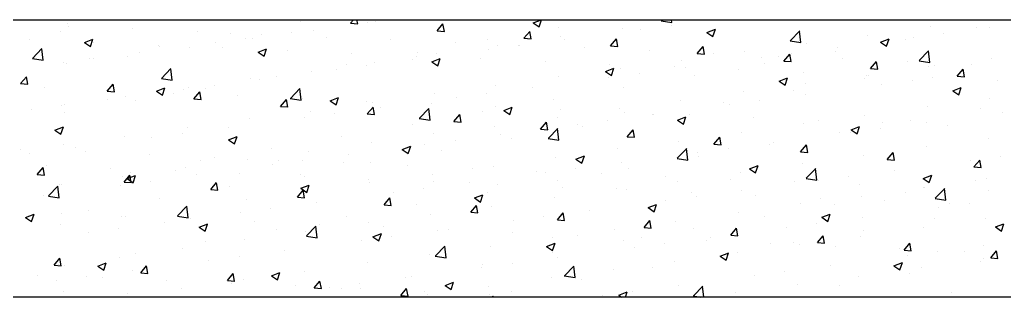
# Model space of a CAD drawing. Header units: millimetres. Extents: x 331487 to 517269, y 198509 to 399936.
# Drawn here: x 418446 to 419261, y 381929 to 382159 of the extents above; entities that cross this region are included whole.
import ezdxf

# ---------------------------------------------------------------- set-up
doc = ezdxf.new("R2010")
doc.units = ezdxf.units.MM
doc.header["$MEASUREMENT"] = 0
doc.layers.add('9th_Column', color=2, linetype='Continuous', lineweight=25)
doc.layers.add('COLUMN', color=6, linetype='Continuous')

msp = doc.modelspace()

# ---------------------------------------------------------------- linework, layer by layer
at = {"layer": '9th_Column'}
for p, q in [((415150.13, 382159.03), (419650.24, 382159.03)), ((419950.24, 381929.23), (414920.13, 381929.03))]:
    msp.add_line(p, q, dxfattribs=at)
at = {"layer": 'COLUMN', "color": 2, "linetype": 'Continuous'}
for p, q in [((418486.11, 382155.7), (418486.11, 382155.7)), ((418678.96, 382157.22), (418678.96, 382157.22)), ((418720.16, 382156.15), (418722.57, 382159.03)), ((418720.16, 382156.16), (418726.13, 382155.63)), ((418726.13, 382155.62), (418725.5, 382159.03)), ((418734.56, 382156.99), (418734.56, 382156.99)), ((418741.13, 382157.25), (418741.13, 382157.25)), ((418791.88, 382149.88), (418796.7, 382155.63)), ((418797.86, 382149.35), (418796.7, 382155.62)), ((418871.36, 382156.36), (418878.31, 382159.03)), ((418871.36, 382156.36), (418876.34, 382153.01)), ((418876.33, 382153.01), (418878.35, 382159.03)), ((418977.27, 382158.07), (418986.16, 382156.7)), ((418977.36, 382158.17), (418978.18, 382159.03)), ((418986.16, 382156.7), (418985.89, 382159.03)), ((418995.57, 382158.34), (418995.57, 382158.34)), ((419023.29, 382159.03), (419023.29, 382159.03)), ((418480.04, 382149.15), (418480.04, 382149.15)), ((418486.74, 382153.62), (418486.74, 382153.62)), ((418540.12, 382151.36), (418540.12, 382151.36)), ((418593.5, 382149.1), (418593.5, 382149.1)), ((418620.64, 382147.21), (418620.64, 382147.21)), ((418646.88, 382146.85), (418646.88, 382146.85)), ((418671.41, 382148.68), (418671.41, 382148.68)), ((418689.2, 382149.75), (418689.2, 382149.75)), ((418791.88, 382149.88), (418797.86, 382149.36)), ((418863.61, 382143.6), (418868.43, 382149.35)), ((418869.58, 382143.07), (418868.43, 382149.34)), ((418892.11, 382152.26), (418892.11, 382152.26)), ((418945.05, 382151.94), (418945.05, 382151.94)), ((418960.38, 382150.75), (418960.38, 382150.75)), ((418985.41, 382154.04), (418985.41, 382154.04)), ((419015.08, 382148.35), (419022.08, 382151.04)), ((419015.08, 382148.35), (419020.05, 382145)), ((419020.05, 382145), (419022.07, 382151.04)), ((419084.08, 382141.62), (419091.87, 382149.74)), ((419092.88, 382140.15), (419091.78, 382149.64)), ((419200.08, 382153.49), (419200.08, 382153.49)), ((419211.23, 382147.79), (419211.23, 382147.79)), ((419237.89, 382152.66), (419237.89, 382152.66)), ((419249.1, 382152.78), (419249.1, 382152.78)), ((418454.44, 382142.44), (418454.44, 382142.44)), ((418499.92, 382140.13), (418506.92, 382142.81)), ((418499.92, 382140.13), (418504.89, 382136.77)), ((418504.89, 382136.77), (418506.91, 382142.81)), ((418507.82, 382140.18), (418507.82, 382140.18)), ((418561.2, 382137.93), (418561.2, 382137.93)), ((418608.5, 382140.4), (418608.5, 382140.4)), ((418633.53, 382143.69), (418633.53, 382143.69)), ((418638.68, 382143.35), (418638.68, 382143.35)), ((418700.27, 382144.59), (418700.27, 382144.59)), ((418753.65, 382142.34), (418753.65, 382142.34)), ((418807.03, 382140.08), (418807.03, 382140.08)), ((418833.79, 382142.25), (418833.79, 382142.25)), ((418863.61, 382143.6), (418869.59, 382143.08)), ((418893.71, 382144.9), (418893.71, 382144.9)), ((418897.22, 382142.43), (418897.22, 382142.43)), ((418935.33, 382137.33), (418940.16, 382143.07)), ((418941.31, 382136.8), (418940.15, 382143.07)), ((419083.99, 382141.52), (419092.88, 382140.14)), ((419097.63, 382139.59), (419097.63, 382139.59)), ((419148.14, 382146), (419148.14, 382146)), ((419158.79, 382140.34), (419165.79, 382143.03)), ((419158.79, 382140.34), (419163.77, 382136.99)), ((419163.76, 382136.99), (419165.79, 382143.03)), ((419179.57, 382142.65), (419179.57, 382142.65)), ((419186.2, 382144.5), (419186.2, 382144.5)), ((418457, 382126.97), (418464.78, 382135.08)), ((418465.8, 382125.49), (418464.69, 382134.99)), ((418545.34, 382132.08), (418545.34, 382132.08)), ((418562.32, 382137.2), (418562.32, 382137.2)), ((418587.34, 382136.31), (418587.34, 382136.31)), ((418614.59, 382135.67), (418614.59, 382135.67)), ((418643.63, 382132.12), (418650.63, 382134.81)), ((418643.63, 382132.12), (418648.6, 382128.76)), ((418648.6, 382128.76), (418650.63, 382134.8)), ((418667.97, 382133.42), (418667.97, 382133.42)), ((418721.35, 382131.16), (418721.35, 382131.16)), ((418775.47, 382132.24), (418775.47, 382132.24)), ((418791.26, 382131), (418791.26, 382131)), ((418834.32, 382134.15), (418834.32, 382134.15)), ((418841.77, 382137.4), (418841.77, 382137.4)), ((418859.35, 382137.45), (418859.35, 382137.45)), ((418860.41, 382137.83), (418860.41, 382137.83)), ((418913.8, 382135.57), (418913.8, 382135.57)), ((418935.33, 382137.33), (418941.31, 382136.81)), ((418967.18, 382133.32), (418967.18, 382133.32)), ((419007.06, 382131.05), (419011.88, 382136.8)), ((419007.06, 382131.05), (419013.04, 382130.53)), ((419013.03, 382130.52), (419011.88, 382136.79)), ((419020.56, 382131.06), (419020.56, 382131.06)), ((419046.29, 382132.55), (419046.29, 382132.55)), ((419078.79, 382124.78), (419083.61, 382130.52)), ((419084.76, 382124.25), (419083.6, 382130.52)), ((419085.17, 382131.2), (419085.17, 382131.2)), ((419121.25, 382132.63), (419121.25, 382132.63)), ((419123.04, 382136.18), (419123.04, 382136.18)), ((419190.81, 382125.07), (419198.59, 382133.18)), ((419199.61, 382123.59), (419198.5, 382133.09)), ((418456.9, 382126.87), (418465.8, 382125.49)), ((418482.44, 382123.8), (418482.44, 382123.8)), ((418484.89, 382122.41), (418484.89, 382122.41)), ((418504.01, 382127.19), (418504.01, 382127.19)), ((418507.47, 382127.1), (418507.47, 382127.1)), ((418535.4, 382128.81), (418535.4, 382128.81)), ((418717.15, 382122.23), (418717.15, 382122.23)), ((418739.92, 382123.96), (418739.92, 382123.96)), ((418771.16, 382125.83), (418771.16, 382125.83)), ((418774.73, 382128.91), (418774.73, 382128.91)), ((418787.34, 382124.11), (418794.34, 382126.8)), ((418787.34, 382124.11), (418792.32, 382120.75)), ((418792.31, 382120.75), (418794.34, 382126.8)), ((418828.12, 382126.65), (418828.12, 382126.65)), ((418881.5, 382124.39), (418881.5, 382124.39)), ((418934.88, 382122.14), (418934.88, 382122.14)), ((418994.35, 382125.06), (418994.35, 382125.06)), ((419060.13, 382127.9), (419060.13, 382127.9)), ((419062.94, 382122.62), (419062.94, 382122.62)), ((419073.94, 382128.81), (419073.94, 382128.81)), ((419078.79, 382124.78), (419084.76, 382124.26)), ((419127.32, 382126.55), (419127.32, 382126.55)), ((419150.51, 382118.5), (419155.33, 382124.25)), ((419156.49, 382117.97), (419155.33, 382124.24)), ((419180.71, 382124.29), (419180.71, 382124.29)), ((419190.71, 382124.97), (419199.61, 382123.59)), ((419234.09, 382122.04), (419234.09, 382122.04)), ((419250.21, 382127.25), (419250.21, 382127.25)), ((418563.72, 382110.41), (418571.51, 382118.53)), ((418572.52, 382108.94), (418571.42, 382118.44)), ((418687.98, 382116.46), (418687.98, 382116.46)), ((418708.25, 382117.55), (418708.25, 382117.55)), ((418733.29, 382120.85), (418733.29, 382120.85)), ((418931.06, 382116.1), (418938.06, 382118.79)), ((418931.06, 382116.1), (418936.03, 382112.74)), ((418936.02, 382112.74), (418938.05, 382118.79)), ((418943.84, 382118.65), (418943.84, 382118.65)), ((418959.11, 382114.6), (418959.11, 382114.6)), ((418988.26, 382119.88), (418988.26, 382119.88)), ((418996.98, 382119.59), (418996.98, 382119.59)), ((419041.64, 382117.63), (419041.64, 382117.63)), ((419095.03, 382115.37), (419095.03, 382115.37)), ((419150.51, 382118.5), (419156.49, 382117.98)), ((419198.86, 382120.2), (419198.86, 382120.2)), ((419203.53, 382120.69), (419203.53, 382120.69)), ((419222.24, 382112.23), (419227.06, 382117.97)), ((419228.21, 382111.7), (419227.06, 382117.97)), ((418447.13, 382106.04), (418451.95, 382111.78)), ((418447.13, 382106.04), (418453.1, 382105.51)), ((418453.1, 382105.51), (418451.94, 382111.77)), ((418518.85, 382099.76), (418523.67, 382105.51)), ((418524.83, 382099.23), (418523.67, 382105.5)), ((418563.63, 382110.32), (418572.52, 382108.94)), ((418637.47, 382110.06), (418637.47, 382110.06)), ((418645.1, 382109.24), (418645.1, 382109.24)), ((418658.83, 382112.22), (418658.83, 382112.22)), ((418892.49, 382111.61), (418892.49, 382111.61)), ((418934.07, 382111.3), (418934.07, 382111.3)), ((419004.62, 382112.61), (419004.62, 382112.61)), ((419074.77, 382108.09), (419081.77, 382110.78)), ((419074.77, 382108.09), (419079.74, 382104.74)), ((419079.74, 382104.73), (419081.77, 382110.78)), ((419096.42, 382106.3), (419096.42, 382106.3)), ((419145.22, 382110.68), (419145.22, 382110.68)), ((419146.93, 382112.71), (419146.93, 382112.71)), ((419148.41, 382113.12), (419148.41, 382113.12)), ((419184.92, 382108.35), (419184.92, 382108.35)), ((419201.79, 382110.86), (419201.79, 382110.86)), ((419222.24, 382112.23), (419228.22, 382111.71)), ((419222.8, 382113.34), (419222.8, 382113.34)), ((419255.17, 382108.61), (419255.17, 382108.61)), ((418466.84, 382102.78), (418466.84, 382102.78)), ((418518.85, 382099.76), (418524.83, 382099.24)), ((418520.22, 382100.53), (418520.22, 382100.53)), ((418559.61, 382099.86), (418566.61, 382102.55)), ((418559.61, 382099.86), (418564.58, 382096.51)), ((418564.58, 382096.51), (418566.6, 382102.55)), ((418573.61, 382098.27), (418573.61, 382098.27)), ((418582.19, 382100.96), (418582.19, 382100.96)), ((418586.12, 382103.02), (418586.12, 382103.02)), ((418590.58, 382093.49), (418595.4, 382099.23)), ((418596.55, 382092.96), (418595.4, 382099.22)), ((418600.52, 382102.21), (418600.52, 382102.21)), ((418607.23, 382104.25), (418607.23, 382104.25)), ((418670.44, 382093.86), (418678.23, 382101.98)), ((418679.24, 382092.39), (418678.14, 382101.89)), ((418790.05, 382097.71), (418790.05, 382097.71)), ((418833.04, 382098), (418833.04, 382098)), ((418840.56, 382104.11), (418840.56, 382104.11)), ((418870.92, 382102.99), (418870.92, 382102.99)), ((418946.3, 382102.6), (418946.3, 382102.6)), ((419045.07, 382099.26), (419045.07, 382099.26)), ((419086.9, 382100.67), (419086.9, 382100.67)), ((419159.89, 382105.06), (419159.89, 382105.06)), ((419218.48, 382100.08), (419225.48, 382102.77)), ((419218.48, 382100.08), (419223.46, 382096.73)), ((419223.45, 382096.73), (419225.48, 382102.77)), ((418483.68, 382089.12), (418483.68, 382089.12)), ((418519.04, 382092.64), (418519.04, 382092.64)), ((418534.19, 382095.52), (418534.19, 382095.52)), ((418542.2, 382092.2), (418542.2, 382092.2)), ((418590.58, 382093.49), (418596.56, 382092.96)), ((418626.99, 382096.02), (418626.99, 382096.02)), ((418662.31, 382087.21), (418667.13, 382092.96)), ((418668.28, 382086.68), (418667.12, 382092.95)), ((418670.35, 382093.77), (418679.25, 382092.39)), ((418680.37, 382093.76), (418680.37, 382093.76)), ((418703.32, 382091.86), (418710.32, 382094.54)), ((418703.32, 382091.86), (418708.29, 382088.5)), ((418708.29, 382088.5), (418710.32, 382094.54)), ((418733.75, 382091.51), (418733.75, 382091.51)), ((418738.7, 382090.67), (418738.7, 382090.67)), ((418787.14, 382089.25), (418787.14, 382089.25)), ((418808.01, 382094.71), (418808.01, 382094.71)), ((418887.98, 382092.59), (418887.98, 382092.59)), ((418993.13, 382091.77), (418993.13, 382091.77)), ((419028.58, 382090.66), (419028.58, 382090.66)), ((419058.86, 382091.76), (419058.86, 382091.76)), ((419096.73, 382096.74), (419096.73, 382096.74)), ((419248.99, 382093.96), (419248.99, 382093.96)), ((418456.13, 382084.36), (418456.13, 382084.36)), ((418481.16, 382087.66), (418481.16, 382087.66)), ((418483.88, 382082.19), (418483.88, 382082.19)), ((418662.31, 382087.21), (418668.28, 382086.69)), ((418686.76, 382083.17), (418686.76, 382083.17)), ((418706.98, 382081.41), (418706.98, 382081.41)), ((418734.03, 382080.94), (418738.85, 382086.68)), ((418734.03, 382080.94), (418740.01, 382080.41)), ((418740.01, 382080.41), (418738.85, 382086.67)), ((418744.86, 382086.39), (418744.86, 382086.39)), ((418777.17, 382077.31), (418784.96, 382085.43)), ((418785.97, 382075.84), (418784.86, 382085.33)), ((418829.66, 382082.58), (418829.66, 382082.58)), ((418840.52, 382087), (418840.52, 382087)), ((418847.03, 382083.85), (418854.04, 382086.53)), ((418847.03, 382083.85), (418852.01, 382080.49)), ((418852, 382080.49), (418854.03, 382086.53)), ((418893.9, 382084.74), (418893.9, 382084.74)), ((418942.62, 382085.36), (418942.62, 382085.36)), ((418947.28, 382082.49), (418947.28, 382082.49)), ((419033.83, 382088.46), (419033.83, 382088.46)), ((419197.65, 382086.91), (419197.65, 382086.91)), ((419241.73, 382085.69), (419241.73, 382085.69)), ((419259.65, 382082.21), (419259.65, 382082.21)), ((418636.25, 382076.77), (418636.25, 382076.77)), ((418681.95, 382078.11), (418681.95, 382078.11)), ((418777.08, 382077.21), (418785.97, 382075.84)), ((418805.76, 382074.66), (418810.58, 382080.41)), ((418805.76, 382074.66), (418811.73, 382074.14)), ((418811.73, 382074.13), (418810.58, 382080.4)), ((418877.48, 382068.39), (418882.3, 382074.13)), ((418883.46, 382067.85), (418882.3, 382074.12)), ((418891.28, 382078.32), (418891.28, 382078.32)), ((418932.8, 382075.16), (418932.8, 382075.16)), ((418970.26, 382080.65), (418970.26, 382080.65)), ((418970.67, 382080.15), (418970.67, 382080.15)), ((418990.75, 382075.84), (418997.75, 382078.53)), ((418990.75, 382075.84), (418995.72, 382072.48)), ((418995.72, 382072.48), (418997.74, 382078.52)), ((419000.66, 382080.23), (419000.66, 382080.23)), ((419054.05, 382077.97), (419054.05, 382077.97)), ((419095.2, 382073.02), (419095.2, 382073.02)), ((419107.43, 382075.72), (419107.43, 382075.72)), ((419145.71, 382079.42), (419145.71, 382079.42)), ((419160.81, 382073.46), (419160.81, 382073.46)), ((419183.41, 382075.68), (419183.41, 382075.68)), ((419196.49, 382073.9), (419196.49, 382073.9)), ((418475.59, 382067.61), (418482.59, 382070.3)), ((418475.59, 382067.61), (418480.56, 382064.26)), ((418480.55, 382064.25), (418482.58, 382070.3)), ((418580.92, 382064.81), (418580.92, 382064.81)), ((418584.91, 382069.73), (418584.91, 382069.73)), ((418618.79, 382069.8), (418618.79, 382069.8)), ((418771.34, 382072.57), (418771.34, 382072.57)), ((418839.34, 382070.83), (418839.34, 382070.83)), ((418877.48, 382068.39), (418883.46, 382067.86)), ((418883.89, 382060.76), (418891.68, 382068.88)), ((418892.69, 382059.29), (418891.59, 382068.78)), ((418907.77, 382071.86), (418907.77, 382071.86)), ((418911.94, 382070.64), (418911.94, 382070.64)), ((418949.21, 382062.11), (418954.03, 382067.86)), ((418955.18, 382061.58), (418954.03, 382067.85)), ((419043.86, 382065.97), (419043.86, 382065.97)), ((419125.09, 382065.67), (419125.09, 382065.67)), ((419133.58, 382065.62), (419133.58, 382065.62)), ((419134.46, 382067.83), (419141.46, 382070.52)), ((419134.46, 382067.83), (419139.43, 382064.47)), ((419139.43, 382064.47), (419141.46, 382070.52)), ((419158.62, 382068.91), (419158.62, 382068.91)), ((419214.19, 382071.21), (419214.19, 382071.21)), ((418532.97, 382062.23), (418532.97, 382062.23)), ((418555.89, 382061.52), (418555.89, 382061.52)), ((418619.3, 382059.6), (418626.3, 382062.29)), ((418619.3, 382059.6), (418624.27, 382056.25)), ((418624.27, 382056.25), (418626.3, 382062.29)), ((418713.02, 382062.56), (418713.02, 382062.56)), ((418737.49, 382057.38), (418737.49, 382057.38)), ((418788.83, 382064.42), (418788.83, 382064.42)), ((418806.74, 382058.56), (418806.74, 382058.56)), ((418844.61, 382063.55), (418844.61, 382063.55)), ((418853.62, 382060.63), (418853.62, 382060.63)), ((418883.8, 382060.66), (418892.69, 382059.28)), ((418949.21, 382062.11), (418955.19, 382061.59)), ((418991.92, 382058.48), (418991.92, 382058.48)), ((419020.94, 382055.83), (419025.76, 382061.58)), ((419026.91, 382055.3), (419025.75, 382061.57)), ((419070.43, 382057.3), (419070.43, 382057.3)), ((419247.78, 382060.67), (419247.78, 382060.67)), ((418447.37, 382051.69), (418447.37, 382051.69)), ((418482.46, 382055.83), (418482.46, 382055.83)), ((418492.73, 382053.2), (418492.73, 382053.2)), ((418500.75, 382049.43), (418500.75, 382049.43)), ((418654.71, 382052.55), (418654.71, 382052.55)), ((418685.55, 382049.88), (418685.55, 382049.88)), ((418763.01, 382051.59), (418770.01, 382054.28)), ((418763.01, 382051.59), (418767.99, 382048.24)), ((418767.98, 382048.24), (418770.01, 382054.28)), ((418781.7, 382055.27), (418781.7, 382055.27)), ((418795.3, 382050.61), (418795.3, 382050.61)), ((418941.41, 382052.07), (418941.41, 382052.07)), ((418990.62, 382044.21), (418998.4, 382052.32)), ((418999.42, 382042.73), (418998.31, 382052.23)), ((419007.52, 382049.02), (419007.52, 382049.02)), ((419020.94, 382055.84), (419026.91, 382055.31)), ((419032.55, 382052.31), (419032.55, 382052.31)), ((419066.77, 382055.66), (419066.77, 382055.66)), ((419092.66, 382049.56), (419097.48, 382055.31)), ((419092.66, 382049.56), (419098.64, 382049.04)), ((419098.64, 382049.03), (419097.48, 382055.3)), ((419164.39, 382043.28), (419169.21, 382049.03)), ((419170.36, 382042.75), (419169.21, 382049.02)), ((419196.43, 382053.63), (419196.43, 382053.63)), ((418454.86, 382048.21), (418454.86, 382048.21)), ((418554.13, 382047.17), (418554.13, 382047.17)), ((418596.39, 382042.54), (418596.39, 382042.54)), ((418607.52, 382044.92), (418607.52, 382044.92)), ((418635.04, 382043.48), (418635.04, 382043.48)), ((418660.9, 382042.66), (418660.9, 382042.66)), ((418680.67, 382041.97), (418680.67, 382041.97)), ((418714.28, 382040.41), (418714.28, 382040.41)), ((418718.55, 382046.95), (418718.55, 382046.95)), ((418736.99, 382040.6), (418736.99, 382040.6)), ((418890.06, 382045.03), (418890.06, 382045.03)), ((418906.72, 382043.58), (418913.73, 382046.27)), ((418906.72, 382043.58), (418911.7, 382040.23)), ((418911.69, 382040.23), (418913.72, 382046.27)), ((418944.37, 382040.7), (418944.37, 382040.7)), ((418990.52, 382044.11), (418999.42, 382042.73)), ((419008.45, 382045.65), (419008.45, 382045.65)), ((419144.49, 382046.13), (419144.49, 382046.13)), ((419164.39, 382043.28), (419170.37, 382042.76)), ((419233.34, 382042.77), (419233.34, 382042.77)), ((419236.11, 382037.01), (419240.93, 382042.75)), ((419242.09, 382036.48), (419240.93, 382042.75)), ((419258.37, 382046.07), (419258.37, 382046.07)), ((418461, 382030.82), (418465.82, 382036.56)), ((418466.98, 382030.29), (418465.82, 382036.56)), ((418468.45, 382038.25), (418468.45, 382038.25)), ((418521.84, 382036), (418521.84, 382036)), ((418538.07, 382032.53), (418538.07, 382032.53)), ((418575.22, 382033.74), (418575.22, 382033.74)), ((418583.69, 382036.44), (418583.69, 382036.44)), ((418655.64, 382038.67), (418655.64, 382038.67)), ((418767.66, 382038.15), (418767.66, 382038.15)), ((418821.04, 382035.9), (418821.04, 382035.9)), ((418838.12, 382037.54), (418838.12, 382037.54)), ((418874.43, 382033.64), (418874.43, 382033.64)), ((418881.46, 382032.42), (418881.46, 382032.42)), ((418906.49, 382035.72), (418906.49, 382035.72)), ((418950.13, 382035.64), (418950.13, 382035.64)), ((419042.64, 382032.68), (419042.64, 382032.68)), ((419050.44, 382035.58), (419057.44, 382038.26)), ((419050.44, 382035.58), (419055.41, 382032.22)), ((419055.41, 382032.22), (419057.43, 382038.26)), ((419093.98, 382039.73), (419093.98, 382039.73)), ((419097.34, 382027.65), (419105.13, 382035.77)), ((419106.14, 382026.18), (419105.04, 382035.68)), ((419170.18, 382034.46), (419170.18, 382034.46)), ((419236.11, 382037.01), (419242.09, 382036.49)), ((418461, 382030.82), (418466.98, 382030.29)), ((418531.75, 382028.94), (418531.75, 382028.94)), ((418532.73, 382024.54), (418537.55, 382030.29)), ((418532.73, 382024.54), (418538.71, 382024.02)), ((418535.28, 382027.35), (418542.28, 382030.04)), ((418535.28, 382027.35), (418540.25, 382023.99)), ((418538.7, 382024.01), (418537.55, 382030.28)), ((418540.25, 382023.99), (418542.27, 382030.04)), ((418554.61, 382025.37), (418554.61, 382025.37)), ((418592.49, 382030.36), (418592.49, 382030.36)), ((418604.45, 382018.27), (418609.28, 382024.01)), ((418610.43, 382017.74), (418609.27, 382024)), ((418628.6, 382031.49), (418628.6, 382031.49)), ((418678.67, 382030.59), (418678.67, 382030.59)), ((418681.98, 382029.23), (418681.98, 382029.23)), ((418735.36, 382026.98), (418735.36, 382026.98)), ((418736.27, 382024.09), (418736.27, 382024.09)), ((418787.61, 382031.13), (418787.61, 382031.13)), ((418788.75, 382024.72), (418788.75, 382024.72)), ((418818.3, 382024.11), (418818.3, 382024.11)), ((418891.81, 382025.63), (418891.81, 382025.63)), ((418927.81, 382031.39), (418927.81, 382031.39)), ((418981.19, 382029.13), (418981.19, 382029.13)), ((418990.7, 382025.19), (418990.7, 382025.19)), ((419034.57, 382026.87), (419034.57, 382026.87)), ((419087.96, 382024.62), (419087.96, 382024.62)), ((419097.25, 382027.56), (419106.14, 382026.18)), ((419107.28, 382026.17), (419107.28, 382026.17)), ((419132.31, 382029.47), (419132.31, 382029.47)), ((419194.15, 382027.57), (419201.15, 382030.26)), ((419194.15, 382027.57), (419199.12, 382024.21)), ((419199.12, 382024.21), (419201.15, 382030.25)), ((419237.6, 382026.03), (419237.6, 382026.03)), ((419246.56, 382027.38), (419246.56, 382027.38)), ((418470.25, 382013), (418478.04, 382021.12)), ((418479.05, 382011.53), (418477.95, 382021.03)), ((418479.75, 382022.52), (418479.75, 382022.52)), ((418481.24, 382022.54), (418481.24, 382022.54)), ((418529.58, 382022.07), (418529.58, 382022.07)), ((418604.45, 382018.27), (418610.43, 382017.74)), ((418620.35, 382020.58), (418620.35, 382020.58)), ((418676.18, 382011.99), (418681, 382017.74)), ((418678.99, 382019.34), (418685.99, 382022.03)), ((418678.99, 382019.34), (418683.96, 382015.99)), ((418682.15, 382011.46), (418681, 382017.73)), ((418683.96, 382015.98), (418685.99, 382022.03)), ((418684.33, 382016.6), (418684.33, 382016.6)), ((418755.4, 382015.83), (418755.4, 382015.83)), ((418780.43, 382019.12), (418780.43, 382019.12)), ((418842.13, 382022.46), (418842.13, 382022.46)), ((418895.51, 382020.21), (418895.51, 382020.21)), ((418940.19, 382018.79), (418940.19, 382018.79)), ((418948.89, 382017.95), (418948.89, 382017.95)), ((419002.28, 382015.7), (419002.28, 382015.7)), ((419044.12, 382017.86), (419044.12, 382017.86)), ((419141.34, 382022.36), (419141.34, 382022.36)), ((419179.28, 382016.02), (419179.28, 382016.02)), ((419194.72, 382020.11), (419194.72, 382020.11)), ((419195.22, 382020.34), (419195.22, 382020.34)), ((419204.06, 382011.1), (419211.85, 382019.22)), ((419212.87, 382009.63), (419211.76, 382019.13)), ((419248.1, 382017.85), (419248.1, 382017.85)), ((418466.42, 382013.76), (418466.42, 382013.76)), ((418470.16, 382012.91), (418479.06, 382011.53)), ((418562.03, 382010.57), (418562.03, 382010.57)), ((418633.82, 382010.19), (418633.82, 382010.19)), ((418676.18, 382011.99), (418682.16, 382011.47)), ((418692.24, 382007.51), (418692.24, 382007.51)), ((418747.91, 382005.72), (418752.73, 382011.46)), ((418753.88, 382005.19), (418752.72, 382011.45)), ((418822.7, 382011.33), (418829.7, 382014.02)), ((418822.7, 382011.33), (418827.68, 382007.98)), ((418827.67, 382007.98), (418829.7, 382014.02)), ((418833.5, 382015.62), (418833.5, 382015.62)), ((418888.85, 382011.74), (418888.85, 382011.74)), ((418981.21, 382009.58), (418981.21, 382009.58)), ((419006.25, 382012.87), (419006.25, 382012.87)), ((419055.66, 382013.44), (419055.66, 382013.44)), ((419109.04, 382011.19), (419109.04, 382011.19)), ((419143.28, 382012.84), (419143.28, 382012.84)), ((419162.42, 382008.93), (419162.42, 382008.93)), ((419203.97, 382011.01), (419212.87, 382009.63)), ((418503.71, 382000.56), (418503.71, 382000.56)), ((418576.98, 381996.45), (418584.77, 382004.57)), ((418582.48, 382003.15), (418582.48, 382003.15)), ((418585.78, 381994.98), (418584.67, 382004.47)), ((418654.37, 382002.53), (418654.37, 382002.53)), ((418747.91, 382005.72), (418753.88, 382005.19)), ((418775.18, 382005.61), (418775.18, 382005.61)), ((418819.63, 381999.44), (418824.45, 382005.19)), ((418819.63, 381999.44), (418825.61, 381998.92)), ((418825.61, 381998.91), (418824.45, 382005.18)), ((418836.91, 382004.25), (418836.91, 382004.25)), ((418918.06, 382001.26), (418918.06, 382001.26)), ((418966.41, 382003.32), (418973.42, 382006.01)), ((418966.41, 382003.32), (418971.39, 381999.97)), ((418971.38, 381999.97), (418973.41, 382006.01)), ((419041.42, 381999.4), (419041.42, 381999.4)), ((419092.77, 382006.44), (419092.77, 382006.44)), ((419120.96, 382006.01), (419120.96, 382006.01)), ((419207.03, 382003.33), (419207.03, 382003.33)), ((419215.8, 382006.68), (419215.8, 382006.68)), ((419232.07, 382006.62), (419232.07, 382006.62)), ((418451.25, 381995.1), (418458.26, 381997.78)), ((418451.25, 381995.1), (418456.23, 381991.74)), ((418456.22, 381991.74), (418458.25, 381997.78)), ((418480.86, 381998.6), (418480.86, 381998.6)), ((418530.54, 381995.65), (418530.54, 381995.65)), ((418534.24, 381996.34), (418534.24, 381996.34)), ((418576.89, 381996.35), (418585.78, 381994.98)), ((418587.62, 381994.09), (418587.62, 381994.09)), ((418629.33, 381999.23), (418629.33, 381999.23)), ((418641, 381991.83), (418641, 381991.83)), ((418716.86, 381995.6), (418716.86, 381995.6)), ((418786.4, 381997.84), (418786.4, 381997.84)), ((418855.15, 381992.98), (418855.15, 381992.98)), ((418880.19, 381996.28), (418880.19, 381996.28)), ((418891.36, 381993.17), (418896.18, 381998.91)), ((418891.36, 381993.17), (418897.34, 381992.64)), ((418897.33, 381992.64), (418896.18, 381998.9)), ((418963.08, 381986.89), (418967.91, 381992.64)), ((418969.06, 381986.36), (418967.9, 381992.63)), ((418989.49, 381991.9), (418989.49, 381991.9)), ((419062.64, 381995.99), (419062.64, 381995.99)), ((419110.13, 381995.31), (419117.13, 381998)), ((419110.13, 381995.31), (419115.1, 381991.96)), ((419115.1, 381991.96), (419117.12, 381998)), ((419143.88, 381995.01), (419143.88, 381995.01)), ((419203.24, 381994.06), (419203.24, 381994.06)), ((419245.34, 381994.09), (419245.34, 381994.09)), ((418480.03, 381989.25), (418480.03, 381989.25)), ((418528.31, 381985.93), (418528.31, 381985.93)), ((418566.18, 381990.91), (418566.18, 381990.91)), ((418594.97, 381987.09), (418601.97, 381989.78)), ((418594.97, 381987.09), (418599.94, 381983.73)), ((418599.94, 381983.73), (418601.96, 381989.77)), ((418658.54, 381985.59), (418658.54, 381985.59)), ((418683.12, 381983.31), (418683.12, 381983.31)), ((418683.7, 381979.9), (418691.49, 381988.02)), ((418692.5, 381978.43), (418691.4, 381987.92)), ((418694.38, 381989.58), (418694.38, 381989.58)), ((418735.05, 381990.8), (418735.05, 381990.8)), ((418747.77, 381987.32), (418747.77, 381987.32)), ((418792, 381984.67), (418792, 381984.67)), ((418801.15, 381985.07), (418801.15, 381985.07)), ((418938.97, 381985.5), (418938.97, 381985.5)), ((418963.08, 381986.89), (418969.06, 381986.37)), ((419004.32, 381985.98), (419004.32, 381985.98)), ((419034.81, 381980.62), (419039.63, 381986.36)), ((419040.78, 381980.09), (419039.63, 381986.35)), ((419080.97, 381986.73), (419080.97, 381986.73)), ((419106, 381990.03), (419106, 381990.03)), ((419144.92, 381984.05), (419144.92, 381984.05)), ((419194, 381987.05), (419194, 381987.05)), ((419253.84, 381987.31), (419260.84, 381989.99)), ((419253.84, 381987.31), (419258.81, 381983.95)), ((419258.81, 381983.95), (419260.84, 381989.99)), ((418503.27, 381982.63), (418503.27, 381982.63)), ((418600.22, 381975.58), (418600.22, 381975.58)), ((418632.6, 381976.9), (418632.6, 381976.9)), ((418683.61, 381979.8), (418692.5, 381978.42)), ((418729.09, 381976.38), (418729.09, 381976.38)), ((418738.68, 381979.08), (418745.68, 381981.77)), ((418738.68, 381979.08), (418743.65, 381975.72)), ((418743.65, 381975.72), (418745.68, 381981.77)), ((418754.12, 381979.68), (418754.12, 381979.68)), ((418854.53, 381982.81), (418854.53, 381982.81)), ((418887.63, 381978.45), (418887.63, 381978.45)), ((418907.91, 381980.55), (418907.91, 381980.55)), ((418946, 381975.97), (418946, 381975.97)), ((418961.3, 381978.3), (418961.3, 381978.3)), ((419014.68, 381976.04), (419014.68, 381976.04)), ((419017.81, 381978.42), (419017.81, 381978.42)), ((419034.81, 381980.62), (419040.79, 381980.09)), ((419106.54, 381974.34), (419111.36, 381980.09)), ((419112.51, 381973.81), (419111.35, 381980.08)), ((419142.06, 381979.55), (419142.06, 381979.55)), ((418581.26, 381969.86), (418581.26, 381969.86)), ((418665.93, 381968.07), (418665.93, 381968.07)), ((418790.43, 381963.35), (418798.21, 381971.46)), ((418799.23, 381961.87), (418798.12, 381971.37)), ((418835.69, 381970.96), (418835.69, 381970.96)), ((418882.39, 381971.07), (418889.39, 381973.76)), ((418882.39, 381971.07), (418887.37, 381967.71)), ((418887.36, 381967.71), (418889.39, 381973.76)), ((418954.91, 381970.14), (418954.91, 381970.14)), ((418979.94, 381973.43), (418979.94, 381973.43)), ((419068.06, 381973.79), (419068.06, 381973.79)), ((419086.6, 381974.04), (419086.6, 381974.04)), ((419091.55, 381973.15), (419091.55, 381973.15)), ((419106.54, 381974.34), (419112.51, 381973.82)), ((419121.44, 381971.53), (419121.44, 381971.53)), ((419174.82, 381969.28), (419174.82, 381969.28)), ((419178.26, 381968.07), (419183.08, 381973.81)), ((419178.26, 381968.07), (419184.24, 381967.54)), ((419184.24, 381967.53), (419183.08, 381973.8)), ((419205.76, 381967.18), (419205.76, 381967.18)), ((419228.21, 381967.02), (419228.21, 381967.02)), ((419243.63, 381972.17), (419243.63, 381972.17)), ((419249.99, 381961.79), (419254.81, 381967.54)), ((419255.96, 381961.26), (419254.81, 381967.53)), ((418474.88, 381955.6), (418479.7, 381961.34)), ((418480.85, 381955.07), (418479.7, 381961.34)), ((418529.32, 381962.37), (418529.32, 381962.37)), ((418541.9, 381965.57), (418541.9, 381965.57)), ((418603.03, 381959.79), (418603.03, 381959.79)), ((418628.06, 381963.08), (418628.06, 381963.08)), ((418785.18, 381964.56), (418785.18, 381964.56)), ((418790.33, 381963.25), (418799.23, 381961.87)), ((418887.68, 381965.96), (418887.68, 381965.96)), ((418891.75, 381961.82), (418891.75, 381961.82)), ((419026.11, 381963.06), (419033.11, 381965.75)), ((419026.11, 381963.06), (419031.08, 381959.71)), ((419028.28, 381964.03), (419028.28, 381964.03)), ((419031.07, 381959.7), (419033.1, 381965.75)), ((419040.21, 381966.11), (419040.21, 381966.11)), ((419180.72, 381963.89), (419180.72, 381963.89)), ((419241.43, 381959.06), (419241.43, 381959.06)), ((419244.13, 381960.8), (419244.13, 381960.8)), ((419249.99, 381961.79), (419255.97, 381961.27)), ((418474.88, 381955.6), (418480.86, 381955.08)), ((418478.81, 381955.96), (418478.81, 381955.96)), ((418483.58, 381955.56), (418483.58, 381955.56)), ((418510.94, 381954.83), (418517.95, 381957.52)), ((418510.94, 381954.83), (418515.92, 381951.48)), ((418515.91, 381951.48), (418517.94, 381957.52)), ((418539.87, 381951.47), (418539.87, 381951.47)), ((418546.6, 381949.32), (418551.42, 381955.07)), ((418552.58, 381948.79), (418551.42, 381955.06)), ((418733.84, 381957.51), (418733.84, 381957.51)), ((418828.84, 381953.54), (418828.84, 381953.54)), ((418829.37, 381955.95), (418829.37, 381955.95)), ((418853.88, 381956.84), (418853.88, 381956.84)), ((418897.15, 381946.79), (418904.94, 381954.91)), ((418905.95, 381945.32), (418904.85, 381954.82)), ((418937.76, 381952.21), (418937.76, 381952.21)), ((418969.97, 381954.02), (418969.97, 381954.02)), ((418988.27, 381958.61), (418988.27, 381958.61)), ((419079.7, 381950.59), (419079.7, 381950.59)), ((419117.57, 381955.57), (419117.57, 381955.57)), ((419169.82, 381955.05), (419176.82, 381957.74)), ((419169.82, 381955.05), (419174.79, 381951.7)), ((419174.79, 381951.7), (419176.82, 381957.74)), ((419192.79, 381953.76), (419192.79, 381953.76)), ((418461.38, 381947.5), (418461.38, 381947.5)), ((418476.96, 381943.19), (418476.96, 381943.19)), ((418502, 381946.49), (418502, 381946.49)), ((418514.76, 381945.24), (418514.76, 381945.24)), ((418546.6, 381949.32), (418552.58, 381948.8)), ((418568.15, 381942.99), (418568.15, 381942.99)), ((418618.33, 381943.05), (418623.15, 381948.79)), ((418618.33, 381943.05), (418624.31, 381942.52)), ((418624.3, 381942.52), (418623.15, 381948.79)), ((418631.39, 381943.61), (418631.39, 381943.61)), ((418654.66, 381946.83), (418661.66, 381949.51)), ((418654.66, 381946.83), (418659.63, 381943.47)), ((418659.63, 381943.47), (418661.65, 381949.51)), ((418681.9, 381950.02), (418681.9, 381950.02)), ((418690.06, 381936.77), (418694.88, 381942.52)), ((418696.03, 381936.24), (418694.87, 381942.51)), ((418765.69, 381945.23), (418765.69, 381945.23)), ((418771.05, 381945.94), (418771.05, 381945.94)), ((418886.41, 381945.17), (418886.41, 381945.17)), ((418897.06, 381946.7), (418905.95, 381945.32)), ((418911.65, 381944.01), (418911.65, 381944.01)), ((419054.66, 381947.29), (419054.66, 381947.29)), ((419140.85, 381946.26), (419140.85, 381946.26)), ((419183.11, 381949.05), (419183.11, 381949.05)), ((418580.04, 381936.57), (418580.04, 381936.57)), ((418621.53, 381940.73), (418621.53, 381940.73)), ((418674.91, 381938.48), (418674.91, 381938.48)), ((418690.06, 381936.77), (418696.03, 381936.25)), ((418702.78, 381936.94), (418702.78, 381936.94)), ((418712.73, 381935.93), (418712.73, 381935.93)), ((418727.82, 381940.24), (418727.82, 381940.24)), ((418728.29, 381936.22), (418728.29, 381936.22)), ((418761.78, 381930.5), (418766.6, 381936.24)), ((418767.76, 381929.97), (418766.6, 381936.24)), ((418798.37, 381938.82), (418805.37, 381941.5)), ((418798.37, 381938.82), (418803.34, 381935.46)), ((418803.34, 381935.46), (418805.37, 381941.5)), ((418834.48, 381937.67), (418834.48, 381937.67)), ((418991.51, 381938.98), (418991.51, 381938.98)), ((419003.87, 381930.24), (419011.66, 381938.36)), ((419012.63, 381929.2), (419011.57, 381938.27)), ((419090.34, 381939.86), (419090.34, 381939.86)), ((419124.79, 381939.04), (419124.79, 381939.04)), ((418482.47, 381934.07), (418482.47, 381934.07)), ((418535.85, 381931.81), (418535.85, 381931.81)), ((418589.23, 381929.56), (418589.23, 381929.56)), ((418761.78, 381930.5), (418767.76, 381929.97)), ((418781.68, 381933.97), (418781.68, 381933.97)), ((418783.97, 381931.27), (418783.97, 381931.27)), ((418835.06, 381931.71), (418835.06, 381931.71)), ((418837.68, 381929.19), (418838.33, 381929.97)), ((418838.47, 381929.19), (418838.33, 381929.96)), ((418853.33, 381934), (418853.33, 381934)), ((418888.44, 381929.46), (418888.44, 381929.46)), ((418928.6, 381930.7), (418928.6, 381930.7)), ((418942.08, 381930.81), (418949.08, 381933.5)), ((418942.08, 381930.81), (418944.48, 381929.19)), ((418947.64, 381929.19), (418949.08, 381933.49)), ((418953.63, 381933.99), (418953.63, 381933.99)), ((419003.78, 381930.15), (419009.92, 381929.2)), ((419038.99, 381932.82), (419038.99, 381932.82)), ((419217.32, 381932.73), (419217.32, 381932.73))]:
    msp.add_line(p, q, dxfattribs=at)

doc.saveas('drawing.dxf')
